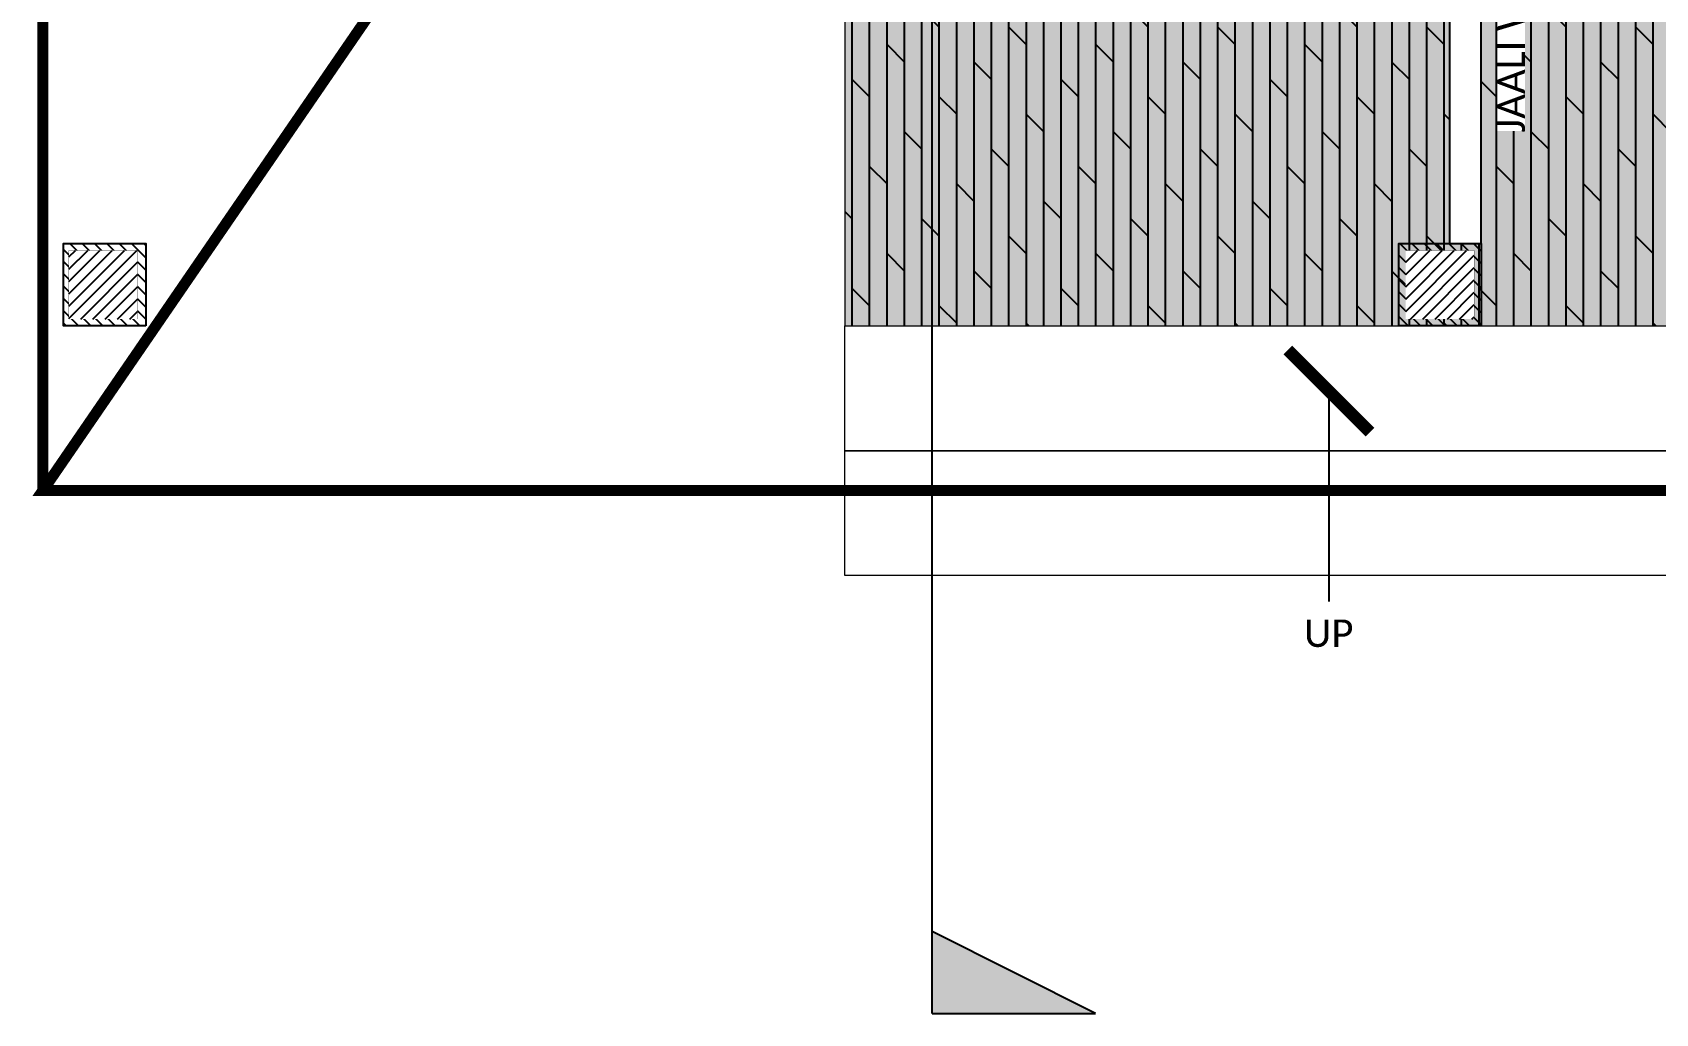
# Model space of a CAD drawing. Header units: millimetres. Extents: x -4167 to 87328, y -21481 to 19784.
# Drawn here: x 1422 to 7341, y -4417 to -841 of the extents above; entities that cross this region are included whole.
import ezdxf
from ezdxf.enums import TextEntityAlignment as Align

# ---------------------------------------------------------------- set-up
doc = ezdxf.new("R2010")
doc.units = ezdxf.units.MM
doc.header["$LTSCALE"] = 150
doc.linetypes.add('ACAD_ISO10W100', pattern=[18, 12, -3, 0, -3])
doc.linetypes.add('DASHED', pattern=[19.05, 12.7, -6.35])
for name, color, linetype in [('ad-Arrow', 32, 'Continuous'), ('ad-Elevation 10', 8, 'Continuous'), ('ad-Furniture', 8, 'Continuous'), ('ad-MS Columns', 1, 'Continuous'), ('ad-RCC', 3, 'Continuous'), ('ad-RCC Hatch', 125, 'Continuous'), ('ad-Section Line', 2, 'Continuous'), ('ad-Text main', 7, 'Continuous')]:
    doc.layers.add(name, color=color, linetype=linetype)
doc.layers.add('ad-Primary Roof', color=5, linetype='Continuous', true_color=0x0000ff)
doc.layers.add('ad-Verandah', color=7, linetype='Continuous', true_color=0xa57c52)
doc.styles.add('6 U T S R N_Corridor-Basement$0$Standard', font='arial.ttf')
doc.styles.add('ARIAL', font='arial.ttf')
doc.styles.get("Standard").update_dxf_attribs({"font": 'calibril.ttf'})
doc.dimstyles.new('A-100-DIM-INT (MM-FT)', dxfattribs={"dimscale": 50, "dimtxt": 2.4, "dimasz": 1, "dimexe": 5, "dimexo": 100, "dimgap": 1, "dimtad": 0, "dimdec": 0, "dimdsep": 46, "dimtxsty": 'Standard', "dimblk": 'ARCHTICK', "dimcen": 0.025, "dimse1": 1, "dimse2": 1, "dimclrd": 256, "dimclre": 256, "dimclrt": 256, "dimazin": 2, "dimtfac": 1, "dimtdec": 0, "dimtix": 1, "dimtmove": 2, "dimatfit": 3, "dimldrblk": 'ARCHTICK', "dimfxl": 1, "dimtolj": 1, "dimtzin": 0, "dimarcsym": 0})

# ---------------------------------------------------------------- blocks, each defined once
blk = doc.blocks.new('_ArchTick')
at = {"color": 0, "linetype": 'ByBlock', "const_width": 0.15}
blk.add_lwpolyline([(-0.5, -0.5), (0.5, 0.5)], dxfattribs=at)
blk = doc.blocks.new('zw$7282')
at = {"layer": 'ad-Elevation 10', "insert": (225.1, -839.9, 0), "char_height": 100, "width": 720.07, "attachment_point": 5, "rotation": 90, "style": '6 U T S R N_Corridor-Basement$0$Standard', "bg_fill": 3, "box_fill_scale": 1, "bg_fill_color": 257, "bg_fill_transparency": 0}
blk.add_mtext('{\\fCalibri Light|b0|i0|c0|p34;JAALI WALL}', dxfattribs=at)
blk.add_wipeout([(0, 0), (115, 0), (115, -1610), (0, -1610)])
at = {"layer": 'ad-Elevation 10'}
blk.add_lwpolyline([(115, -1610), (115, 0), (0, 0), (0, -1610)], close=True, dxfattribs=at)
blk = doc.blocks.new('zw$BB2B')
at = {"layer": 'ad-Furniture'}
blk.add_blockref('zw$7282', (6590, 0), dxfattribs=at)
blk = doc.blocks.new('zw$B0BD')
blk.add_wipeout([(0, 0), (250, 0), (250, -250), (0, -250)])
at = {"layer": 'ad-MS Columns'}
h = blk.add_hatch(dxfattribs=at)
h.set_pattern_fill('ANSI31', color=256, scale=10)
h.set_pattern_definition([(45, (4e-12, -250), (-22.4506, 22.4506), [])])
h.paths.add_polyline_path([(0, 0), (250, 0), (250, -250), (0, -250)])
at = {"layer": 'ad-MS Columns', "const_width": 1}
blk.add_lwpolyline([(0, 0), (250, 0), (250, -250), (0, -250)], close=True, dxfattribs=at)
blk = doc.blocks.new('zw$89AB')
at = {"layer": 'ad-MS Columns'}
for p in [(-8820, -13990), (-3945, -13990)]:
    blk.add_blockref('zw$B0BD', p, dxfattribs=at)
blk = doc.blocks.new('A$C42b14ea2')
at = {"layer": 'ad-RCC Hatch', "transparency": 33554687}
h = blk.add_hatch(dxfattribs=at)
h.set_pattern_fill('ANSI31', color=256, scale=10)
h.set_pattern_definition([(45, (8643.536, 7380), (-22.45064, 22.45064), [])])
h.paths.add_polyline_path([(0, 0), (300, 0), (300, 300), (0, 300)])
at = {"layer": 'ad-RCC'}
blk.add_lwpolyline([(0, 0), (300, 0), (300, 300), (0, 300)], close=True, dxfattribs=at)
blk = doc.blocks.new('1215E_Columns')
at = {"xscale": -1}
for p in [(1835, -1910), (6705, -1910)]:
    blk.add_blockref('A$C42b14ea2', p, dxfattribs=at)
blk = doc.blocks.new('1215E_Roof Plan')
at = {"layer": 'ad-Primary Roof', "linetype": 'DASHED', "ltscale": 2, "const_width": 40}
blk.add_lwpolyline([(1460, -2510), (8915, -2510), (5187.5, 2920)], close=True, dxfattribs=at)
blk.add_lwpolyline([(1460, -2510), (1460, -600)], dxfattribs=at)
blk = doc.blocks.new('enuklfk')
at = {"layer": 'ad-Section Line', "linetype": 'ACAD_ISO10W100', "ltscale": 0.5}
blk.add_line((-3615.9, 0), (829.3, 0), dxfattribs=at)
at = {"layer": 'ad-Section Line', "linetype": 'Continuous'}
for p, q in [((-3615.9, -138.1), (-3546.5, 0)), ((-3615.9, 0), (-3615.9, -138.1))]:
    blk.add_line(p, q, dxfattribs=at)
blk.add_solid([(-3615.9, -138.1), (-3615.9, 0), (-3615.9, -138.1), (-3546.5, 0)], dxfattribs=at)
at = {"layer": 'ad-Section Line', "linetype": 'Continuous', "style": 'ARIAL', "width": 0.8}
blk.add_attdef('SECTION-LETTER', text='', height=80, rotation=2700, dxfattribs=at).set_placement((916.8, 0), align=Align.MIDDLE)
blk = doc.blocks.new('zw$78A7')
at = {"layer": 'ad-Section Line', "xscale": 4.313292429215453, "yscale": 4.313292429215453, "zscale": 4.313292429215453, "rotation": 90}
blk.add_blockref('enuklfk', (4703.6, -1175.2), dxfattribs=at)
blk = doc.blocks.new('zw$FE9C')
at = {"layer": 'ad-Verandah', "transparency": 33554559}
h = blk.add_hatch(color=256, dxfattribs=at)
h.dxf.hatch_style = 1
h.paths.add_polyline_path([(11895, -1910), (11895, 4510), (10375, 4510), (10375, 0), (4385, 0), (4385, -1910)])
at = {"layer": 'ad-Verandah', "transparency": 33554687}
h = blk.add_hatch(dxfattribs=at)
h.set_pattern_fill('DOLMIT', color=256, scale=10, angle=270)
h.set_pattern_definition([(270, (-416593.45, 196727.19), (63.5, -1e-14), []), (315, (-416593.45, 196727.2), (126.999913, 126.999913), [89.80256, -179.60512])])
h.paths.add_polyline_path([(11895, -1910), (11895, 4510), (10375, 4510), (10375, 0), (4385, 0), (4385, -1910)])
at = {"layer": 'ad-Verandah', "lineweight": 9}
blk.add_lwpolyline([(11895, -1910), (11895, 4510), (10375, 4510), (10375, 0), (4385, 0), (4385, -1910)], close=True, dxfattribs=at)
at = {"layer": 'ad-Verandah', "color": 33, "lineweight": 9}
for points in [[(4385, -2365), (4385, -1910), (7915, -1910), (7915, -2365)], [(4385, -2820), (4385, -2365), (7915, -2365), (7915, -2820)]]:
    blk.add_lwpolyline(points, close=True, dxfattribs=at)
at = {"layer": 'ad-Text main', "insert": (6149.3, -3031, 0), "char_height": 100, "width": 207.6, "attachment_point": 5, "style": '6 U T S R N_Corridor-Basement$0$Standard', "bg_fill": 2}
blk.add_mtext('{\\fCalibri Light|b0|i0|c0|p34;UP}', dxfattribs=at)
at = {"layer": 'ad-Arrow'}
blk.add_leader([(6150, -2147.7), (6150, -2914.3)], dimstyle='A-100-DIM-INT (MM-FT)', override={"dimscale": 1, "dimasz": 300, "dimgap": 50, "dimtad": 0}, dxfattribs=at)
blk = doc.blocks.new('1215_East Villa')
at = {"layer": 'ad-Verandah'}
blk.add_blockref('zw$FE9C', (0, 0), dxfattribs=at)
at = {"layer": 'ad-Furniture'}
blk.add_blockref('zw$BB2B', (0, 0), dxfattribs=at)
blk.add_blockref('1215E_Columns', (0, 0))
blk.add_blockref('zw$89AB', (10375, 12355))
blk.add_blockref('1215E_Roof Plan', (0, 0))

msp = doc.modelspace()

# ---------------------------------------------------------------- block references
msp.add_blockref('1215_East Villa', (0, 0))

# ---------------------------------------------------------------- next in the draw order: block references
msp.add_blockref('zw$78A7', (0, 12355))

doc.saveas('drawing.dxf')
